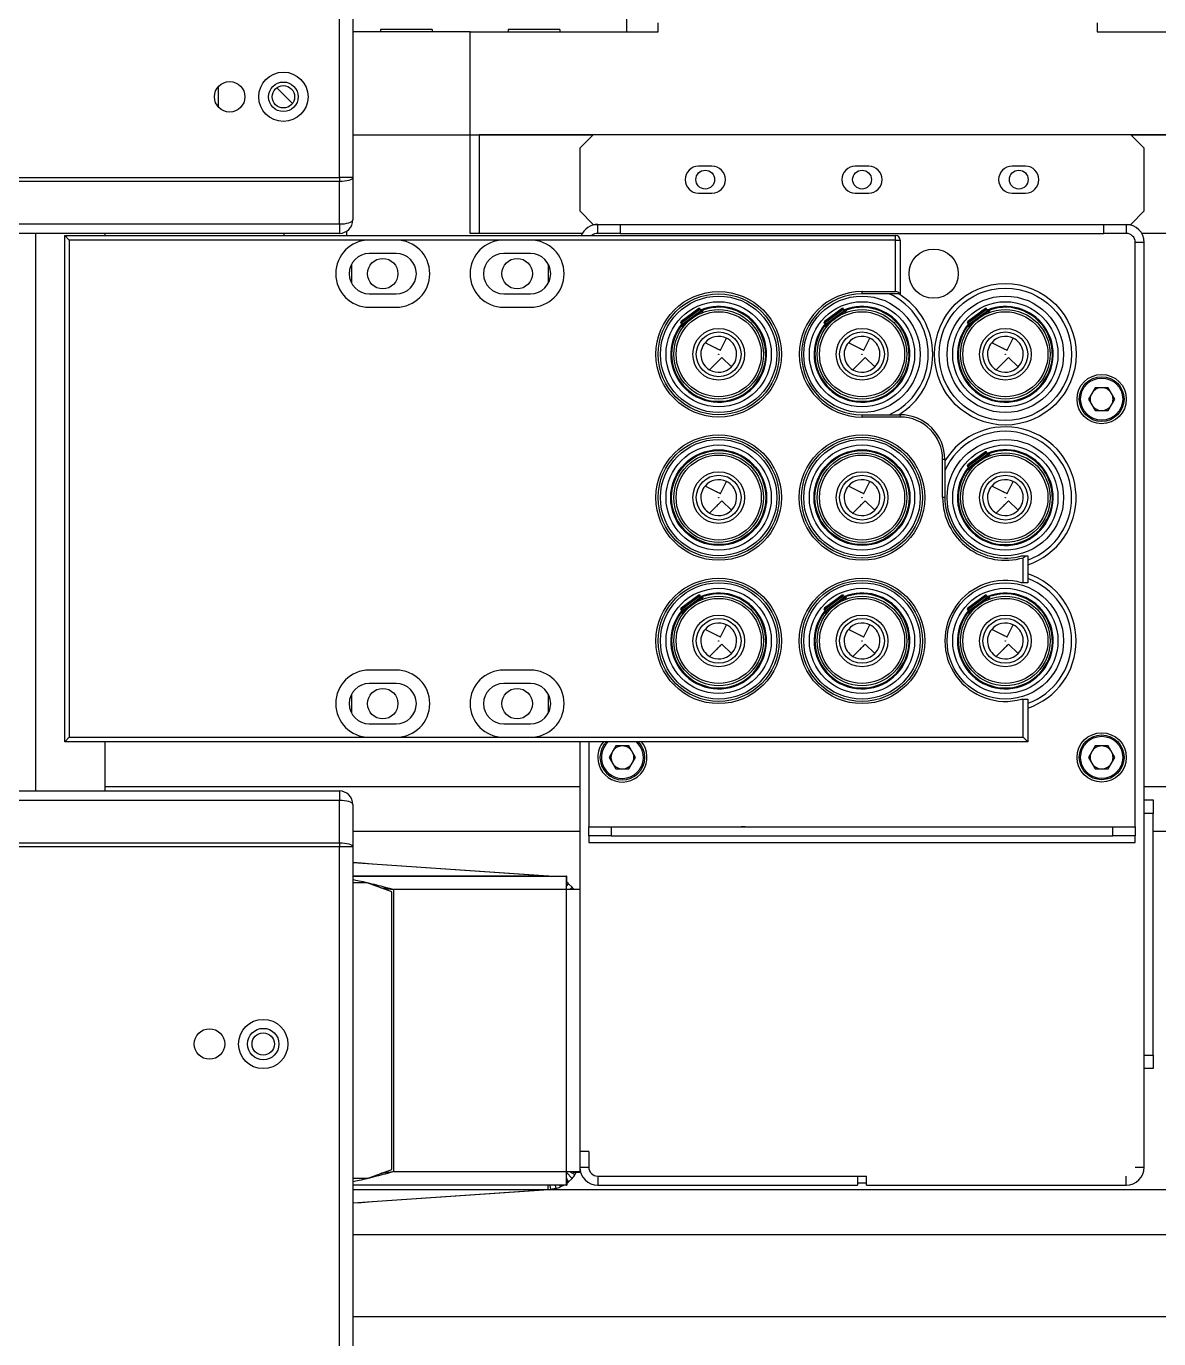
# Model space of a CAD drawing. Header units: millimetres. Extents: x 17243 to 30056, y 9468 to 18529.
# Drawn here: x 25011.4 to 25264.2, y 13842.3 to 14135.4 of the extents above; entities that cross this region are included whole.
import ezdxf

# ---------------------------------------------------------------- set-up
doc = ezdxf.new("R2010")
doc.units = ezdxf.units.MM
doc.layers.get('0').update_dxf_attribs({"lineweight": 18})

msp = doc.modelspace()

# ---------------------------------------------------------------- linework, layer by layer
at = {"color": 7, "linetype": 'Continuous', "lineweight": 25}
for p, q in [((25084.288, 14232.605), (25084.288, 14101.566)), ((25081.288, 14101.566), (25081.288, 14229.605)), ((25145.469, 14134.105), (25145.469, 14141.46)), ((25101.969, 14134.605), (25090.469, 14134.605)), ((25090.469, 14134.605), (25090.469, 14134.105)), ((25101.969, 14134.605), (25101.969, 14134.105)), ((25130.469, 14134.605), (25118.969, 14134.605)), ((25118.969, 14134.605), (25118.969, 14134.105)), ((25130.469, 14134.605), (25130.469, 14134.105)), ((25152.469, 14134.105), (25152.469, 14136.105)), ((25250.469, 14136.105), (25250.469, 14134.105)), ((25110.469, 14134.105), (25084.288, 14134.105)), ((25110.469, 14134.105), (25152.469, 14134.105)), ((25110.469, 14111.105), (25110.469, 14134.105)), ((25250.469, 14134.105), (25285.469, 14134.105)), ((25054.288, 14117.3), (25054.288, 14121.909)), ((25070.788, 14118.105), (25067.288, 14121.605)), ((25084.288, 14111.105), (25110.469, 14111.105)), ((25110.469, 14089.105), (25110.469, 14111.105)), ((25110.469, 14111.105), (25137.969, 14111.105)), ((25112.469, 14111.105), (25112.469, 14089.105)), ((25137.969, 14111.105), (25112.469, 14111.105)), ((25137.969, 14111.105), (25134.969, 14108.105)), ((25257.969, 14111.105), (25137.969, 14111.105)), ((25260.969, 14108.105), (25257.969, 14111.105)), ((25283.469, 14111.105), (25257.969, 14111.105)), ((25257.969, 14111.105), (25285.469, 14111.105)), ((25134.969, 14108.105), (25134.969, 14094.105)), ((25260.969, 14094.105), (25260.969, 14108.105)), ((25164.469, 14104.105), (25161.469, 14104.105)), ((25199.469, 14104.105), (25196.469, 14104.105)), ((25234.469, 14104.105), (25231.469, 14104.105)), ((25081.288, 14101.566), (25081.288, 14100.664)), ((25084.288, 14101.566), (25081.288, 14101.566)), ((25081.288, 14091.202), (25081.288, 14100.664)), ((25084.288, 14101.566), (25084.288, 14092.105)), ((25161.469, 14098.105), (25164.469, 14098.105)), ((25196.469, 14098.105), (25199.469, 14098.105)), ((25231.469, 14098.105), (25234.469, 14098.105)), ((25134.969, 14094.105), (25137.969, 14091.105)), ((25257.969, 14091.105), (25260.969, 14094.105)), ((25081.288, 14091.202), (25081.288, 14089.105)), ((25137.969, 14091.105), (25138.969, 14091.105)), ((25138.969, 14089.105), (25138.969, 14091.105)), ((25138.969, 14091.105), (25143.969, 14091.105)), ((25143.969, 14091.105), (25143.969, 14089.105)), ((25143.969, 14091.105), (25251.969, 14091.105)), ((25251.969, 14089.105), (25251.969, 14091.105)), ((25251.969, 14091.105), (25256.969, 14091.105)), ((25256.969, 14091.105), (25257.969, 14091.105)), ((25256.969, 14091.105), (25256.969, 14089.105)), ((25081.288, 14089.105), (24664.382, 14089.105)), ((25019.969, 13975.605), (25019.969, 14088.605)), ((25019.969, 14088.605), (25020.969, 14087.605)), ((25019.969, 14088.605), (25205.469, 14088.605)), ((25020.969, 14087.605), (25020.969, 13976.605)), ((25087.969, 14087.605), (25020.969, 14087.605)), ((25028.969, 14088.605), (25028.969, 14089.105)), ((25068.969, 14088.605), (25068.969, 14089.105)), ((25082.969, 14088.605), (25082.969, 14089.619)), ((25093.969, 14087.605), (25087.969, 14087.605)), ((25117.969, 14087.605), (25093.969, 14087.605)), ((25112.469, 14089.105), (25110.469, 14089.105)), ((25135.505, 14089.105), (25112.469, 14089.105)), ((25123.969, 14087.605), (25117.969, 14087.605)), ((25205.469, 14087.605), (25123.969, 14087.605)), ((25143.969, 14089.105), (25138.969, 14089.105)), ((25143.969, 14089.105), (25251.969, 14089.105)), ((25205.469, 14087.605), (25205.469, 14088.605)), ((25205.469, 14076.105), (25205.469, 14087.605)), ((25205.469, 14087.605), (25206.469, 14087.605)), ((25206.469, 14087.605), (25206.469, 14075.605)), ((25256.969, 14089.105), (25251.969, 14089.105)), ((25283.469, 14089.105), (25260.433, 14089.105)), ((25093.969, 14084.605), (25087.969, 14084.605)), ((25123.969, 14084.605), (25117.969, 14084.605)), ((25258.969, 13956.605), (25258.969, 14087.105)), ((25260.969, 14087.105), (25258.969, 14087.105)), ((25260.969, 13880.605), (25260.969, 14087.105)), ((25083.969, 14082.166), (25083.969, 14078.043)), ((25127.969, 14078.043), (25127.969, 14082.166)), ((25197.969, 14076.105), (25205.469, 14076.105)), ((25197.969, 14075.605), (25197.969, 14076.105)), ((25087.969, 14075.605), (25093.969, 14075.605)), ((25117.969, 14075.605), (25123.969, 14075.605)), ((25206.335, 14075.605), (25197.969, 14075.605)), ((25206.469, 14075.605), (25206.335, 14075.605)), ((25087.969, 14072.605), (25093.969, 14072.605)), ((25117.969, 14072.605), (25123.969, 14072.605)), ((25161.8, 14072.341), (25157.453, 14069.15)), ((25161.512, 14072.309), (25157.569, 14069.415)), ((25159.816, 14069.987), (25157.636, 14068.388)), ((25162.379, 14072.066), (25157.737, 14068.66)), ((25160.508, 14071.175), (25157.759, 14069.157)), ((25162.473, 14071.938), (25160.293, 14070.338)), ((25161.702, 14072.051), (25160.508, 14071.175)), ((25161.8, 14072.341), (25161.512, 14072.309)), ((25161.702, 14072.051), (25161.8, 14072.341)), ((25162.379, 14072.066), (25161.702, 14072.051)), ((25162.292, 14071.404), (25162.473, 14071.938)), ((25162.473, 14071.938), (25162.379, 14072.066)), ((25193.8, 14072.341), (25189.453, 14069.15)), ((25193.512, 14072.309), (25189.569, 14069.415)), ((25191.816, 14069.987), (25189.636, 14068.388)), ((25194.379, 14072.066), (25189.737, 14068.66)), ((25192.508, 14071.175), (25189.759, 14069.157)), ((25194.473, 14071.938), (25192.293, 14070.338)), ((25193.702, 14072.051), (25192.508, 14071.175)), ((25193.8, 14072.341), (25193.512, 14072.309)), ((25193.702, 14072.051), (25193.8, 14072.341)), ((25194.379, 14072.066), (25193.702, 14072.051)), ((25194.292, 14071.404), (25194.473, 14071.938)), ((25194.473, 14071.938), (25194.379, 14072.066)), ((25225.8, 14072.341), (25221.453, 14069.15)), ((25225.512, 14072.309), (25221.569, 14069.415)), ((25223.816, 14069.987), (25221.636, 14068.388)), ((25226.379, 14072.066), (25221.737, 14068.66)), ((25224.508, 14071.175), (25221.759, 14069.157)), ((25226.473, 14071.938), (25224.293, 14070.338)), ((25225.702, 14072.051), (25224.508, 14071.175)), ((25225.8, 14072.341), (25225.512, 14072.309)), ((25225.702, 14072.051), (25225.8, 14072.341)), ((25226.379, 14072.066), (25225.702, 14072.051)), ((25226.292, 14071.404), (25226.473, 14071.938)), ((25226.473, 14071.938), (25226.379, 14072.066)), ((25157.569, 14069.415), (25157.453, 14069.15)), ((25157.453, 14069.15), (25157.759, 14069.157)), ((25157.759, 14069.157), (25157.542, 14068.516)), ((25157.737, 14068.66), (25157.542, 14068.516)), ((25157.542, 14068.516), (25157.636, 14068.388)), ((25157.636, 14068.388), (25158.199, 14068.4)), ((25189.569, 14069.415), (25189.453, 14069.15)), ((25189.453, 14069.15), (25189.759, 14069.157)), ((25189.759, 14069.157), (25189.542, 14068.516)), ((25189.737, 14068.66), (25189.542, 14068.516)), ((25189.542, 14068.516), (25189.636, 14068.388)), ((25189.636, 14068.388), (25190.199, 14068.4)), ((25221.569, 14069.415), (25221.453, 14069.15)), ((25221.453, 14069.15), (25221.759, 14069.157)), ((25221.759, 14069.157), (25221.542, 14068.516)), ((25221.737, 14068.66), (25221.542, 14068.516)), ((25221.542, 14068.516), (25221.636, 14068.388)), ((25221.636, 14068.388), (25222.199, 14068.4)), ((25166.405, 14063.004), (25167.715, 14065.703)), ((25198.405, 14063.004), (25199.715, 14065.703)), ((25230.405, 14063.004), (25231.715, 14065.703)), ((25168.807, 14059.286), (25166.678, 14061.4)), ((25200.807, 14059.286), (25198.678, 14061.4)), ((25232.807, 14059.286), (25230.678, 14061.4)), ((25249.996, 14054.655), (25248.524, 14052.105)), ((25252.941, 14054.655), (25249.996, 14054.655)), ((25254.413, 14052.105), (25252.941, 14054.655)), ((25248.524, 14052.105), (25249.996, 14049.555)), ((25249.996, 14049.555), (25252.941, 14049.555)), ((25252.941, 14049.555), (25254.413, 14052.105)), ((25197.969, 14048.605), (25206.469, 14048.605)), ((25197.969, 14048.105), (25197.969, 14048.605)), ((25206.469, 14048.105), (25197.969, 14048.105)), ((25206.469, 14048.605), (25206.469, 14048.105)), ((25215.969, 14030.105), (25215.969, 14038.605)), ((25216.469, 14038.605), (25215.969, 14038.605)), ((25216.469, 14038.605), (25216.469, 14030.105)), ((25225.8, 14040.341), (25221.453, 14037.15)), ((25225.512, 14040.309), (25221.569, 14037.415)), ((25223.816, 14037.987), (25221.636, 14036.388)), ((25226.379, 14040.066), (25221.737, 14036.66)), ((25224.508, 14039.175), (25221.759, 14037.157)), ((25226.473, 14039.938), (25224.293, 14038.338)), ((25225.702, 14040.051), (25224.508, 14039.175)), ((25225.8, 14040.341), (25225.512, 14040.309)), ((25225.702, 14040.051), (25225.8, 14040.341)), ((25226.379, 14040.066), (25225.702, 14040.051)), ((25226.292, 14039.404), (25226.473, 14039.938)), ((25226.473, 14039.938), (25226.379, 14040.066)), ((25221.569, 14037.415), (25221.453, 14037.15)), ((25221.453, 14037.15), (25221.759, 14037.157)), ((25221.759, 14037.157), (25221.542, 14036.516)), ((25221.737, 14036.66), (25221.542, 14036.516)), ((25221.542, 14036.516), (25221.636, 14036.388)), ((25221.636, 14036.388), (25222.199, 14036.4)), ((25166.405, 14031.004), (25167.715, 14033.703)), ((25198.405, 14031.004), (25199.715, 14033.703)), ((25230.405, 14031.004), (25231.715, 14033.703)), ((25168.807, 14027.286), (25166.678, 14029.4)), ((25200.807, 14027.286), (25198.678, 14029.4)), ((25216.469, 14030.105), (25215.969, 14030.105)), ((25232.807, 14027.286), (25230.678, 14029.4)), ((25233.609, 14017.105), (25234.578, 14017.105)), ((25234.578, 14017.105), (25234.969, 14017.105)), ((25234.969, 14017.105), (25234.969, 14011.105)), ((25233.969, 14011.105), (25233.969, 14016.688)), ((25161.8, 14008.341), (25157.453, 14005.15)), ((25161.512, 14008.309), (25157.569, 14005.415)), ((25161.8, 14008.341), (25161.512, 14008.309)), ((25161.702, 14008.051), (25161.8, 14008.341)), ((25193.8, 14008.341), (25189.453, 14005.15)), ((25193.512, 14008.309), (25189.569, 14005.415)), ((25193.8, 14008.341), (25193.512, 14008.309)), ((25193.702, 14008.051), (25193.8, 14008.341)), ((25225.8, 14008.341), (25221.453, 14005.15)), ((25225.512, 14008.309), (25221.569, 14005.415)), ((25225.8, 14008.341), (25225.512, 14008.309)), ((25225.702, 14008.051), (25225.8, 14008.341)), ((25233.969, 14011.105), (25233.609, 14011.105)), ((25234.969, 14011.105), (25233.969, 14011.105)), ((25157.569, 14005.415), (25157.453, 14005.15)), ((25159.816, 14005.987), (25157.636, 14004.388)), ((25162.379, 14008.066), (25157.737, 14004.66)), ((25160.508, 14007.175), (25157.759, 14005.157)), ((25162.473, 14007.938), (25160.293, 14006.338)), ((25161.702, 14008.051), (25160.508, 14007.175)), ((25162.379, 14008.066), (25161.702, 14008.051)), ((25162.292, 14007.404), (25162.473, 14007.938)), ((25162.473, 14007.938), (25162.379, 14008.066)), ((25189.569, 14005.415), (25189.453, 14005.15)), ((25191.816, 14005.987), (25189.636, 14004.388)), ((25194.379, 14008.066), (25189.737, 14004.66)), ((25192.508, 14007.175), (25189.759, 14005.157)), ((25194.473, 14007.938), (25192.293, 14006.338)), ((25193.702, 14008.051), (25192.508, 14007.175)), ((25194.379, 14008.066), (25193.702, 14008.051)), ((25194.292, 14007.404), (25194.473, 14007.938)), ((25194.473, 14007.938), (25194.379, 14008.066)), ((25221.569, 14005.415), (25221.453, 14005.15)), ((25223.816, 14005.987), (25221.636, 14004.388)), ((25226.379, 14008.066), (25221.737, 14004.66)), ((25224.508, 14007.175), (25221.759, 14005.157)), ((25226.473, 14007.938), (25224.293, 14006.338)), ((25225.702, 14008.051), (25224.508, 14007.175)), ((25226.379, 14008.066), (25225.702, 14008.051)), ((25226.292, 14007.404), (25226.473, 14007.938)), ((25226.473, 14007.938), (25226.379, 14008.066)), ((25157.453, 14005.15), (25157.759, 14005.157)), ((25157.759, 14005.157), (25157.542, 14004.516)), ((25157.737, 14004.66), (25157.542, 14004.516)), ((25157.542, 14004.516), (25157.636, 14004.388)), ((25157.636, 14004.388), (25158.199, 14004.4)), ((25189.453, 14005.15), (25189.759, 14005.157)), ((25189.759, 14005.157), (25189.542, 14004.516)), ((25189.737, 14004.66), (25189.542, 14004.516)), ((25189.542, 14004.516), (25189.636, 14004.388)), ((25189.636, 14004.388), (25190.199, 14004.4)), ((25221.453, 14005.15), (25221.759, 14005.157)), ((25221.759, 14005.157), (25221.542, 14004.516)), ((25221.737, 14004.66), (25221.542, 14004.516)), ((25221.542, 14004.516), (25221.636, 14004.388)), ((25221.636, 14004.388), (25222.199, 14004.4)), ((25166.405, 13999.004), (25167.715, 14001.703)), ((25198.405, 13999.004), (25199.715, 14001.703)), ((25230.405, 13999.004), (25231.715, 14001.703)), ((25168.807, 13995.286), (25166.678, 13997.4)), ((25200.807, 13995.286), (25198.678, 13997.4)), ((25232.807, 13995.286), (25230.678, 13997.4)), ((25093.969, 13991.605), (25087.969, 13991.605)), ((25123.969, 13991.605), (25117.969, 13991.605)), ((25093.969, 13988.605), (25087.969, 13988.605)), ((25123.969, 13988.605), (25117.969, 13988.605)), ((25083.969, 13986.166), (25083.969, 13982.043)), ((25127.969, 13982.043), (25127.969, 13986.166)), ((25233.609, 13985.105), (25233.969, 13985.105)), ((25233.969, 13976.605), (25233.969, 13985.105)), ((25233.969, 13985.105), (25234.969, 13985.105)), ((25234.969, 13985.105), (25234.969, 13975.605)), ((25087.969, 13979.605), (25093.969, 13979.605)), ((25117.969, 13979.605), (25123.969, 13979.605)), ((25019.969, 13975.605), (25020.969, 13976.605)), ((25020.969, 13976.605), (25087.969, 13976.605)), ((25087.969, 13976.605), (25093.969, 13976.605)), ((25093.969, 13976.605), (25117.969, 13976.605)), ((25117.969, 13976.605), (25123.969, 13976.605)), ((25123.969, 13976.605), (25233.969, 13976.605)), ((25234.969, 13975.605), (25233.969, 13976.605)), ((25234.969, 13975.605), (25019.969, 13975.605)), ((25028.969, 13964.605), (25028.969, 13975.605)), ((25134.969, 13975.605), (25134.969, 13884.105)), ((25136.969, 13975.605), (25136.969, 13956.605)), ((25142.996, 13974.655), (25141.524, 13972.105)), ((25145.941, 13974.655), (25142.996, 13974.655)), ((25147.413, 13972.105), (25145.941, 13974.655)), ((25249.996, 13974.655), (25248.524, 13972.105)), ((25252.941, 13974.655), (25249.996, 13974.655)), ((25254.413, 13972.105), (25252.941, 13974.655)), ((25141.524, 13972.105), (25142.996, 13969.555)), ((25145.941, 13969.555), (25147.413, 13972.105)), ((25248.524, 13972.105), (25249.996, 13969.555)), ((25252.941, 13969.555), (25254.413, 13972.105)), ((25142.996, 13969.555), (25145.941, 13969.555)), ((25249.996, 13969.555), (25252.941, 13969.555)), ((24696.725, 13964.605), (25081.288, 13964.605)), ((25028.969, 13965.605), (25134.969, 13965.605)), ((25081.288, 13964.605), (25081.288, 13962.507)), ((25260.969, 13965.605), (25283.859, 13965.605)), ((25081.288, 13953.045), (25081.288, 13962.507)), ((25084.288, 13961.605), (25084.288, 13952.143)), ((25260.969, 13962.605), (25262.969, 13962.605)), ((25262.969, 13962.605), (25262.969, 13959.605)), ((25262.969, 13959.605), (25260.969, 13959.605)), ((25262.969, 13905.605), (25262.969, 13959.605)), ((25136.969, 13954.605), (25136.969, 13956.605)), ((25136.969, 13956.605), (25141.969, 13956.605)), ((25141.969, 13956.605), (25141.969, 13954.605)), ((25141.969, 13956.605), (25253.969, 13956.605)), ((25253.969, 13954.605), (25253.969, 13956.605)), ((25253.969, 13956.605), (25258.969, 13956.605)), ((25258.969, 13956.605), (25258.969, 13954.605)), ((25081.288, 13953.045), (25081.288, 13952.143)), ((25141.969, 13954.605), (25136.969, 13954.605)), ((25136.969, 13954.605), (25136.969, 13953.105)), ((25136.969, 13953.105), (25258.969, 13953.105)), ((25141.969, 13954.605), (25253.969, 13954.605)), ((25258.969, 13954.605), (25253.969, 13954.605)), ((25258.969, 13953.105), (25258.969, 13954.605)), ((25084.288, 13952.143), (25081.288, 13952.143)), ((25081.288, 13742.105), (25081.288, 13952.143)), ((25084.288, 13952.143), (25084.288, 13742.105)), ((25128.003, 13945.605), (25084.288, 13948.552)), ((25127.838, 13945.607), (25084.288, 13945.607)), ((25084.288, 13945.605), (25131.969, 13945.605)), ((25087.469, 13944.105), (25084.288, 13944.105)), ((25092.969, 13942.103), (25087.469, 13944.105)), ((25127.838, 13945.605), (25127.838, 13945.607)), ((25131.969, 13942.605), (25131.969, 13945.605)), ((25132.054, 13945.605), (25131.969, 13945.605)), ((25132.054, 13944.105), (25131.969, 13944.105)), ((25131.969, 13943.377), (25132.476, 13943.884)), ((25132.054, 13944.105), (25132.054, 13945.605)), ((25132.476, 13943.884), (25133.246, 13943.114)), ((25092.969, 13880.106), (25092.969, 13942.103)), ((25093.469, 13879.605), (25093.469, 13942.605)), ((25131.969, 13942.605), (25093.469, 13942.605)), ((25131.969, 13879.605), (25131.969, 13942.605)), ((25134.969, 13942.605), (25131.969, 13942.605)), ((25132.737, 13942.605), (25133.246, 13943.114)), ((25133.469, 13942.69), (25134.969, 13942.69)), ((25133.469, 13942.605), (25133.469, 13942.69)), ((25260.969, 13905.605), (25262.969, 13905.605)), ((25262.969, 13905.605), (25262.969, 13902.605)), ((25262.969, 13902.605), (25260.969, 13902.605)), ((25134.969, 13884.105), (25134.969, 13880.605)), ((25136.969, 13884.105), (25134.969, 13884.105)), ((25136.969, 13884.105), (25136.969, 13880.605)), ((25087.469, 13878.105), (25092.969, 13880.106)), ((25093.469, 13879.605), (25131.969, 13879.605)), ((25131.969, 13876.605), (25131.969, 13879.605)), ((25131.969, 13879.605), (25134.969, 13879.605)), ((25131.969, 13879.379), (25133.246, 13878.101)), ((25133.469, 13879.605), (25133.469, 13879.519)), ((25133.469, 13879.519), (25134.969, 13879.519)), ((25134.157, 13879.519), (25133.882, 13878.979)), ((25134.969, 13880.605), (25134.969, 13879.605)), ((25134.969, 13880.605), (25136.969, 13880.605)), ((25134.969, 13879.605), (25134.969, 13879.519)), ((25258.969, 13880.605), (25260.969, 13880.605)), ((25087.469, 13878.105), (25084.288, 13878.105)), ((25131.969, 13876.605), (25084.288, 13876.605)), ((25127.838, 13876.605), (25127.838, 13875.608)), ((25128.256, 13876.605), (25128.406, 13875.653)), ((25129.457, 13876.605), (25129.578, 13875.838)), ((25130.426, 13876.605), (25130.637, 13876.191)), ((25131.448, 13876.605), (25130.637, 13876.191)), ((25131.969, 13878.105), (25132.054, 13878.105)), ((25131.969, 13876.605), (25132.054, 13876.605)), ((25132.054, 13878.105), (25132.054, 13876.605)), ((25132.054, 13877.752), (25132.476, 13877.33)), ((25133.246, 13878.101), (25132.476, 13877.33)), ((25138.969, 13878.605), (25138.969, 13876.605)), ((25138.969, 13878.605), (25196.969, 13878.605)), ((25138.969, 13878.605), (25198.969, 13878.605)), ((25138.969, 13876.605), (25196.969, 13876.605)), ((25196.969, 13878.605), (25196.969, 13876.605)), ((25196.969, 13877.105), (25198.969, 13877.105)), ((25198.969, 13876.605), (25198.969, 13878.605)), ((25198.969, 13876.605), (25256.969, 13876.605)), ((25256.969, 13876.605), (25256.969, 13878.605)), ((25084.288, 13872.663), (25128.083, 13875.616)), ((25084.288, 13875.608), (25127.838, 13875.608)), ((25129.578, 13875.838), (25128.406, 13875.653)), ((25084.288, 13865.605), (25307.477, 13865.605)), ((25084.288, 13847.232), (25439.288, 13847.232))]:
    msp.add_line(p, q, dxfattribs=at)
at = {"color": 8, "linetype": 'Continuous', "lineweight": 25}
for p, q in [((25081.288, 14100.664), (24675.769, 14100.664)), ((24676.431, 14101.566), (25081.288, 14101.566)), ((24666.95, 14091.202), (25081.288, 14091.202)), ((25013.469, 14089.105), (25013.469, 13964.605)), ((25081.288, 13962.507), (24696.725, 13962.507)), ((25084.288, 13955.605), (25134.969, 13955.605)), ((25262.969, 13955.605), (25283.969, 13955.605)), ((24693.725, 13953.045), (25081.288, 13953.045)), ((25081.288, 13952.143), (24693.725, 13952.143)), ((25127.838, 13945.607), (25084.288, 13948.543)), ((25132.656, 13879.605), (25133.882, 13878.979)), ((25084.288, 13872.672), (25127.838, 13875.608)), ((25127.919, 13875.605), (25300.864, 13875.605))]:
    msp.add_line(p, q, dxfattribs=at)
at = {"color": 7, "linetype": 'Continuous', "lineweight": 25}
for points in [[(25084.288, 14101.566), (25084.23, 14101.39), (25084.06, 14101.221), (25083.783, 14101.065), (25083.409, 14100.928), (25082.955, 14100.816), (25082.436, 14100.733), (25081.873, 14100.681), (25081.288, 14100.664)], [(25081.288, 14091.202), (25081.873, 14091.22), (25082.436, 14091.271), (25082.955, 14091.354), (25083.409, 14091.467), (25083.783, 14091.603), (25084.06, 14091.759), (25084.23, 14091.929), (25084.288, 14092.105)], [(25084.288, 13961.605), (25084.23, 13961.781), (25084.06, 13961.95), (25083.783, 13962.106), (25083.409, 13962.242), (25082.955, 13962.355), (25082.436, 13962.438), (25081.873, 13962.489), (25081.288, 13962.507)], [(25171.878, 13956.605), (25171.452, 13956.621), (25171.026, 13956.605)], [(25081.288, 13953.045), (25081.873, 13953.028), (25082.436, 13952.976), (25082.955, 13952.893), (25083.409, 13952.781), (25083.783, 13952.644), (25084.06, 13952.488), (25084.23, 13952.319), (25084.288, 13952.143)], [(25088.573, 13948.263), (25086.219, 13948.508), (25084.288, 13948.598)], [(25084.288, 13872.616), (25086.219, 13872.707), (25088.573, 13872.952)]]:
    msp.add_lwpolyline(points, dxfattribs=at)
at = {"color": 8, "linetype": 'Continuous', "lineweight": 25}
msp.add_lwpolyline([(25148.539, 13974.455), (25147.712, 13975.506), (25147.606, 13975.605)], dxfattribs=at)
at = {"color": 7, "linetype": 'Continuous', "lineweight": 25}
for centre, radius in [((25056.788, 14119.605), 3.4), ((25068.788, 14119.605), 5.5), ((25068.788, 14119.605), 3.3), ((25068.788, 14119.605), 2.5), ((25162.969, 14101.105), 2.1), ((25197.969, 14101.105), 2.1), ((25232.969, 14101.105), 2.1), ((25213.969, 14080.105), 5.5), ((25090.969, 14080.105), 3.4), ((25120.969, 14080.105), 3.4), ((25165.969, 14062.105), 14), ((25229.969, 14062.105), 15.8), ((25229.969, 14062.105), 14.8), ((25165.969, 14062.105), 13.5), ((25165.969, 14062.105), 13), ((25165.969, 14062.105), 11.75), ((25197.969, 14062.105), 13), ((25197.969, 14062.105), 11.75), ((25229.969, 14062.105), 13), ((25229.969, 14062.105), 11.75), ((25165.969, 14062.105), 10), ((25165.969, 14062.105), 9.5), ((25197.969, 14062.105), 10), ((25197.969, 14062.105), 9.5), ((25229.969, 14062.105), 10), ((25229.969, 14062.105), 9.5), ((25165.969, 14062.105), 5.774), ((25165.969, 14062.105), 5), ((25197.969, 14062.105), 5.774), ((25197.969, 14062.105), 5), ((25229.969, 14062.105), 5.774), ((25229.969, 14062.105), 5), ((25165.969, 14062.105), 0.05), ((25197.969, 14062.105), 0.05), ((25229.969, 14062.105), 0.05), ((25251.469, 14052.105), 5.5), ((25251.469, 14052.105), 5), ((25251.469, 14052.105), 4.7), ((25165.969, 14030.105), 14), ((25165.969, 14030.105), 13.5), ((25197.969, 14030.105), 14), ((25197.969, 14030.105), 13.5), ((25165.969, 14030.105), 13), ((25165.969, 14030.105), 11.75), ((25165.969, 14030.105), 10.7), ((25165.969, 14030.105), 10.5), ((25197.969, 14030.105), 13), ((25197.969, 14030.105), 11.75), ((25197.969, 14030.105), 10.7), ((25197.969, 14030.105), 10.5), ((25229.969, 14030.105), 13), ((25229.969, 14030.105), 11.75), ((25165.969, 14030.105), 10), ((25165.969, 14030.105), 9.5), ((25197.969, 14030.105), 10), ((25197.969, 14030.105), 9.5), ((25229.969, 14030.105), 10), ((25229.969, 14030.105), 9.5), ((25165.969, 14030.105), 5.774), ((25165.969, 14030.105), 5), ((25197.969, 14030.105), 5.774), ((25197.969, 14030.105), 5), ((25229.969, 14030.105), 5.774), ((25229.969, 14030.105), 5), ((25165.969, 14030.105), 0.05), ((25197.969, 14030.105), 0.05), ((25229.969, 14030.105), 0.05), ((25165.969, 13998.105), 14), ((25165.969, 13998.105), 13.5), ((25197.969, 13998.105), 14), ((25197.969, 13998.105), 13.5), ((25165.969, 13998.105), 13), ((25165.969, 13998.105), 11.75), ((25197.969, 13998.105), 13), ((25197.969, 13998.105), 11.75), ((25229.969, 13998.105), 13), ((25229.969, 13998.105), 11.75), ((25165.969, 13998.105), 10), ((25165.969, 13998.105), 9.5), ((25197.969, 13998.105), 10), ((25197.969, 13998.105), 9.5), ((25229.969, 13998.105), 10), ((25229.969, 13998.105), 9.5), ((25165.969, 13998.105), 5.774), ((25165.969, 13998.105), 5), ((25197.969, 13998.105), 5.774), ((25197.969, 13998.105), 5), ((25229.969, 13998.105), 5.774), ((25229.969, 13998.105), 5), ((25165.969, 13998.105), 0.05), ((25197.969, 13998.105), 0.05), ((25229.969, 13998.105), 0.05), ((25090.969, 13984.105), 3.4), ((25120.969, 13984.105), 3.4), ((25251.469, 13972.105), 5.5), ((25251.469, 13972.105), 5), ((25251.469, 13972.105), 4.7), ((25064.288, 13908.105), 5.5), ((25064.288, 13908.105), 3.5), ((25052.288, 13908.105), 3.4), ((25064.288, 13908.105), 2.5)]:
    msp.add_circle(centre, radius, dxfattribs=at)
for centre, radius, start, end in [((25161.469, 14101.105), 3, 90, 270), ((25164.469, 14101.105), 3, 270, 90), ((25196.469, 14101.105), 3, 90, 270), ((25199.469, 14101.105), 3, 270, 90), ((25231.469, 14101.105), 3, 90, 270), ((25234.469, 14101.105), 3, 270, 90), ((25081.288, 14092.105), 3, 270, 0), ((25138.969, 14087.105), 4, 90, 157.97569), ((25256.969, 14087.105), 4, 360, 90), ((25087.969, 14080.105), 7.5, 90, 270), ((25093.969, 14080.105), 7.5, 270, 90), ((25117.969, 14080.105), 7.5, 90, 270), ((25123.969, 14080.105), 7.5, 270, 90), ((25138.969, 14087.105), 2, 90, 131.40962), ((25205.469, 14087.605), 1, 360, 90), ((25256.969, 14087.105), 2, 360, 90), ((25087.969, 14080.105), 4.5, 90, 270), ((25093.969, 14080.105), 4.5, 270, 90), ((25117.969, 14080.105), 4.5, 90, 270), ((25123.969, 14080.105), 4.5, 270, 90), ((25197.969, 14062.105), 14, 90, 270), ((25205.469, 14075.105), 1, 30, 90), ((25165.969, 14062.105), 10.7, 36.27656, 111.51707), ((25197.969, 14062.105), 13.5, 90, 270), ((25197.969, 14062.105), 10.7, 36.27656, 111.51707), ((25197.969, 14062.105), 14.8, 294.19412, 65.80588), ((25197.969, 14062.105), 15.8, 301.30314, 58.69686), ((25229.969, 14062.105), 10.7, 36.27656, 111.51707), ((25165.969, 14062.105), 10.5, 216.27656, 109.67501), ((25197.969, 14062.105), 10.5, 216.27656, 109.67501), ((25229.969, 14062.105), 10.5, 216.27656, 109.67501), ((25165.969, 14062.105), 10.7, 141.03605, 36.27656), ((25165.969, 14062.105), 10.5, 142.87811, 216.27656), ((25197.969, 14062.105), 10.7, 141.03605, 36.27656), ((25197.969, 14062.105), 10.5, 142.87811, 216.27656), ((25229.969, 14062.105), 10.7, 141.03605, 36.27656), ((25229.969, 14062.105), 10.5, 142.87811, 216.27656), ((25165.969, 14062.105), 4, 139.6366, 239.61994), ((25165.969, 14062.105), 4, 64.11411, 139.6366), ((25165.969, 14062.105), 4, 315.20105, 64.11411), ((25197.969, 14062.105), 4, 139.6366, 239.61994), ((25197.969, 14062.105), 4, 64.11411, 139.6366), ((25197.969, 14062.105), 4, 315.20105, 64.11411), ((25229.969, 14062.105), 4, 139.6366, 239.61994), ((25229.969, 14062.105), 4, 64.11411, 139.6366), ((25229.969, 14062.105), 4, 315.20105, 64.11411), ((25165.969, 14062.105), 4, 239.61994, 315.20105), ((25197.969, 14062.105), 4, 239.61994, 315.20105), ((25229.969, 14062.105), 4, 239.61994, 315.20105), ((25251.469, 14052.105), 2.55, 150, 210), ((25251.469, 14052.105), 2.55, 90, 150), ((25251.469, 14052.105), 2.55, 30, 90), ((25251.469, 14052.105), 2.55, 330, 30), ((25251.469, 14052.105), 2.55, 210, 270), ((25251.469, 14052.105), 2.55, 270, 330), ((25206.469, 14038.605), 10, 0, 90), ((25206.469, 14038.605), 9.5, 0, 90), ((25229.969, 14030.105), 15.8, 288.44872, 148.69686), ((25229.969, 14030.105), 14.8, 289.7452, 155.80588), ((25229.969, 14030.105), 10.5, 216.27656, 109.67501), ((25229.969, 14030.105), 10.7, 36.27656, 111.51707), ((25229.969, 14030.105), 10.7, 141.03605, 36.27656), ((25229.969, 14030.105), 10.5, 142.87811, 216.27656), ((25165.969, 14030.105), 4, 139.6366, 239.61994), ((25165.969, 14030.105), 4, 64.11411, 139.6366), ((25165.969, 14030.105), 4, 315.20105, 64.11411), ((25197.969, 14030.105), 4, 139.6366, 239.61994), ((25197.969, 14030.105), 4, 64.11411, 139.6366), ((25197.969, 14030.105), 4, 315.20105, 64.11411), ((25229.969, 14030.105), 4, 139.6366, 239.61994), ((25229.969, 14030.105), 4, 64.11411, 139.6366), ((25229.969, 14030.105), 4, 315.20105, 64.11411), ((25229.969, 14030.105), 14, 180, 286.60155), ((25229.969, 14030.105), 13.5, 180, 285.64247), ((25165.969, 14030.105), 4, 239.61994, 315.20105), ((25197.969, 14030.105), 4, 239.61994, 315.20105), ((25229.969, 14030.105), 4, 239.61994, 315.20105), ((25229.969, 13998.105), 13.5, 74.35753, 285.64247), ((25229.969, 13998.105), 15.8, 288.44872, 71.55128), ((25229.969, 13998.105), 14.8, 289.7452, 70.2548), ((25165.969, 13998.105), 10.5, 216.27656, 109.67501), ((25165.969, 13998.105), 10.7, 36.27656, 111.51707), ((25197.969, 13998.105), 10.5, 216.27656, 109.67501), ((25197.969, 13998.105), 10.7, 36.27656, 111.51707), ((25229.969, 13998.105), 10.5, 216.27656, 109.67501), ((25229.969, 13998.105), 10.7, 36.27656, 111.51707), ((25165.969, 13998.105), 10.7, 141.03605, 36.27656), ((25165.969, 13998.105), 10.5, 142.87811, 216.27656), ((25197.969, 13998.105), 10.7, 141.03605, 36.27656), ((25197.969, 13998.105), 10.5, 142.87811, 216.27656), ((25229.969, 13998.105), 10.7, 141.03605, 36.27656), ((25229.969, 13998.105), 10.5, 142.87811, 216.27656), ((25165.969, 13998.105), 4, 139.6366, 239.61994), ((25165.969, 13998.105), 4, 64.11411, 139.6366), ((25165.969, 13998.105), 4, 315.20105, 64.11411), ((25197.969, 13998.105), 4, 139.6366, 239.61994), ((25197.969, 13998.105), 4, 64.11411, 139.6366), ((25197.969, 13998.105), 4, 315.20105, 64.11411), ((25229.969, 13998.105), 4, 139.6366, 239.61994), ((25229.969, 13998.105), 4, 64.11411, 139.6366), ((25229.969, 13998.105), 4, 315.20105, 64.11411), ((25165.969, 13998.105), 4, 239.61994, 315.20105), ((25197.969, 13998.105), 4, 239.61994, 315.20105), ((25229.969, 13998.105), 4, 239.61994, 315.20105), ((25087.969, 13984.105), 7.5, 90, 270), ((25093.969, 13984.105), 7.5, 270, 90), ((25117.969, 13984.105), 7.5, 90, 270), ((25123.969, 13984.105), 7.5, 270, 90), ((25087.969, 13984.105), 4.5, 90, 270), ((25093.969, 13984.105), 4.5, 270, 90), ((25117.969, 13984.105), 4.5, 90, 270), ((25123.969, 13984.105), 4.5, 270, 90), ((25144.469, 13972.105), 5.5, 180, 39.5212), ((25144.469, 13972.105), 5.5, 140.4788, 180), ((25144.469, 13972.105), 5, 135.573, 44.427), ((25144.469, 13972.105), 2.55, 150, 210), ((25144.469, 13972.105), 2.55, 90, 150), ((25144.469, 13972.105), 2.55, 30, 90), ((25144.469, 13972.105), 2.55, 330, 30), ((25251.469, 13972.105), 2.55, 150, 210), ((25251.469, 13972.105), 2.55, 90, 150), ((25251.469, 13972.105), 2.55, 30, 90), ((25251.469, 13972.105), 2.55, 330, 30), ((25144.469, 13972.105), 2.55, 210, 270), ((25144.469, 13972.105), 2.55, 270, 330), ((25251.469, 13972.105), 2.55, 210, 270), ((25251.469, 13972.105), 2.55, 270, 330), ((25081.288, 13961.605), 3, 0, 90), ((25138.969, 13880.605), 4, 180, 270), ((25138.969, 13880.605), 2, 180, 270), ((25256.969, 13880.605), 4, 270, 0)]:
    msp.add_arc(centre, radius, start, end, dxfattribs=at)
at = {"color": 8, "linetype": 'Continuous', "lineweight": 25}
msp.add_arc((25144.469, 13972.105), 4.7, 131.86831, 30, dxfattribs=at)
at = {"color": 7, "linetype": 'Continuous', "lineweight": 25}
for centre, major_axis, ratio, start_param, end_param in [((25127.847, 13942.107), (0.235, 3.492), 0.9948441, 0, 0.0702171), ((25129.988, 13941.428), (-0.387, 3.479), 0.9979314, 5.3796566, 5.5393272), ((25130.768, 13940.649), (-1.574, 3.126), 0.9985687, 4.8695119, 5.0282424), ((25129.988, 13879.786), (0.387, 3.479), 0.9979314, 3.8553179, 4.0451216), ((25130.768, 13880.566), (1.574, 3.126), 0.9985687, 4.3965359, 4.7076618), ((25127.847, 13879.108), (-0.235, 3.492), 0.9948441, 3.0713755, 3.2352204), ((25129.022, 13879.294), (-0.148, 3.497), 0.9965724, 3.2592802, 3.5804791)]:
    msp.add_ellipse(centre, major_axis=major_axis, ratio=ratio, start_param=start_param, end_param=end_param, dxfattribs=at)
for points, knots in [([(25162.921, 14064.695), (25163.661, 14064.336), (25164.502, 14063.928), (25165.644, 14063.374), (25165.963, 14063.219), (25166.225, 14063.092), (25166.35, 14063.031), (25166.405, 14063.004)], [0, 0, 0, 0, 2.9132964, 3.314719, 3.6378334, 3.7674148, 3.8729833, 3.8729833, 3.8729833, 3.8729833]), ([(25194.921, 14064.695), (25195.661, 14064.336), (25196.502, 14063.928), (25197.644, 14063.374), (25197.963, 14063.219), (25198.225, 14063.092), (25198.35, 14063.031), (25198.405, 14063.004)], [0, 0, 0, 0, 2.9132964, 3.314719, 3.6378334, 3.7674148, 3.8729833, 3.8729833, 3.8729833, 3.8729833]), ([(25226.921, 14064.695), (25227.661, 14064.336), (25228.502, 14063.928), (25229.644, 14063.374), (25229.963, 14063.219), (25230.225, 14063.092), (25230.35, 14063.031), (25230.405, 14063.004)], [0, 0, 0, 0, 2.9132964, 3.314719, 3.6378334, 3.7674148, 3.8729833, 3.8729833, 3.8729833, 3.8729833]), ([(25166.678, 14061.4), (25166.625, 14061.346), (25166.497, 14061.217), (25166.133, 14060.851), (25165.238, 14059.953), (25164.517, 14059.228), (25163.946, 14058.654)], [0, 0, 0, 0, 0.1287919, 0.3097848, 1.0502069, 3.8740065, 3.8740065, 3.8740065, 3.8740065]), ([(25198.678, 14061.4), (25198.625, 14061.346), (25198.497, 14061.217), (25198.133, 14060.851), (25197.238, 14059.953), (25196.517, 14059.228), (25195.946, 14058.654)], [0, 0, 0, 0, 0.1287919, 0.3097848, 1.0502069, 3.8740065, 3.8740065, 3.8740065, 3.8740065]), ([(25230.678, 14061.4), (25230.625, 14061.346), (25230.497, 14061.217), (25230.133, 14060.851), (25229.238, 14059.953), (25228.517, 14059.228), (25227.946, 14058.654)], [0, 0, 0, 0, 0.1287919, 0.3097848, 1.0502069, 3.8740065, 3.8740065, 3.8740065, 3.8740065]), ([(25162.921, 14032.695), (25163.661, 14032.336), (25164.502, 14031.928), (25165.644, 14031.374), (25165.963, 14031.219), (25166.225, 14031.092), (25166.35, 14031.031), (25166.405, 14031.004)], [0, 0, 0, 0, 2.9132964, 3.314719, 3.6378334, 3.7674148, 3.8729833, 3.8729833, 3.8729833, 3.8729833]), ([(25194.921, 14032.695), (25195.661, 14032.336), (25196.502, 14031.928), (25197.644, 14031.374), (25197.963, 14031.219), (25198.225, 14031.092), (25198.35, 14031.031), (25198.405, 14031.004)], [0, 0, 0, 0, 2.9132964, 3.314719, 3.6378334, 3.7674148, 3.8729833, 3.8729833, 3.8729833, 3.8729833]), ([(25226.921, 14032.695), (25227.661, 14032.336), (25228.502, 14031.928), (25229.644, 14031.374), (25229.963, 14031.219), (25230.225, 14031.092), (25230.35, 14031.031), (25230.405, 14031.004)], [0, 0, 0, 0, 2.9132964, 3.314719, 3.6378334, 3.7674148, 3.8729833, 3.8729833, 3.8729833, 3.8729833]), ([(25166.678, 14029.4), (25166.625, 14029.346), (25166.497, 14029.217), (25166.133, 14028.851), (25165.238, 14027.953), (25164.517, 14027.228), (25163.946, 14026.654)], [0, 0, 0, 0, 0.1287919, 0.3097848, 1.0502069, 3.8740065, 3.8740065, 3.8740065, 3.8740065]), ([(25198.678, 14029.4), (25198.625, 14029.346), (25198.497, 14029.217), (25198.133, 14028.851), (25197.238, 14027.953), (25196.517, 14027.228), (25195.946, 14026.654)], [0, 0, 0, 0, 0.1287919, 0.3097848, 1.0502069, 3.8740065, 3.8740065, 3.8740065, 3.8740065]), ([(25230.678, 14029.4), (25230.625, 14029.346), (25230.497, 14029.217), (25230.133, 14028.851), (25229.238, 14027.953), (25228.517, 14027.228), (25227.946, 14026.654)], [0, 0, 0, 0, 0.1287919, 0.3097848, 1.0502069, 3.8740065, 3.8740065, 3.8740065, 3.8740065]), ([(25234.578, 14017.105), (25234.468, 14016.99), (25234.298, 14016.815), (25234.054, 14016.721), (25233.969, 14016.688)], [0, 0, 0, 0, 0.48764234, 0.74666011, 0.74666011, 0.74666011, 0.74666011]), ([(25162.921, 14000.695), (25163.661, 14000.336), (25164.502, 13999.928), (25165.644, 13999.374), (25165.963, 13999.219), (25166.225, 13999.092), (25166.35, 13999.031), (25166.405, 13999.004)], [0, 0, 0, 0, 2.9132964, 3.314719, 3.6378334, 3.7674148, 3.8729833, 3.8729833, 3.8729833, 3.8729833]), ([(25194.921, 14000.695), (25195.661, 14000.336), (25196.502, 13999.928), (25197.644, 13999.374), (25197.963, 13999.219), (25198.225, 13999.092), (25198.35, 13999.031), (25198.405, 13999.004)], [0, 0, 0, 0, 2.9132964, 3.314719, 3.6378334, 3.7674148, 3.8729833, 3.8729833, 3.8729833, 3.8729833]), ([(25226.921, 14000.695), (25227.661, 14000.336), (25228.502, 13999.928), (25229.644, 13999.374), (25229.963, 13999.219), (25230.225, 13999.092), (25230.35, 13999.031), (25230.405, 13999.004)], [0, 0, 0, 0, 2.9132964, 3.314719, 3.6378334, 3.7674148, 3.8729833, 3.8729833, 3.8729833, 3.8729833]), ([(25166.678, 13997.4), (25166.625, 13997.346), (25166.497, 13997.217), (25166.133, 13996.851), (25165.238, 13995.953), (25164.517, 13995.228), (25163.946, 13994.654)], [0, 0, 0, 0, 0.1287919, 0.3097848, 1.0502069, 3.8740065, 3.8740065, 3.8740065, 3.8740065]), ([(25198.678, 13997.4), (25198.625, 13997.346), (25198.497, 13997.217), (25198.133, 13996.851), (25197.238, 13995.953), (25196.517, 13995.228), (25195.946, 13994.654)], [0, 0, 0, 0, 0.1287919, 0.3097848, 1.0502069, 3.8740065, 3.8740065, 3.8740065, 3.8740065]), ([(25230.678, 13997.4), (25230.625, 13997.346), (25230.497, 13997.217), (25230.133, 13996.851), (25229.238, 13995.953), (25228.517, 13995.228), (25227.946, 13994.654)], [0, 0, 0, 0, 0.1287919, 0.3097848, 1.0502069, 3.8740065, 3.8740065, 3.8740065, 3.8740065]), ([(25084.288, 13944.858), (25084.749, 13944.766), (25085.812, 13944.556), (25087.57, 13944.142), (25089.517, 13943.656), (25091.513, 13943.13), (25092.816, 13942.78), (25093.469, 13942.605)], [0, 0, 0, 0, 1.4329885, 3.3014634, 5.4393484, 7.4439975, 9.4551589, 9.4551589, 9.4551589, 9.4551589]), ([(25090.508, 13942.998), (25090.609, 13942.985), (25091.595, 13942.859), (25092.582, 13942.725), (25093.469, 13942.605)], [0, 0, 0, 0, 0.3046693, 2.9865865, 2.9865865, 2.9865865, 2.9865865]), ([(25093.469, 13879.605), (25092.816, 13879.429), (25091.513, 13879.079), (25089.517, 13878.553), (25087.57, 13878.068), (25085.811, 13877.65), (25084.749, 13877.447), (25084.288, 13877.359)], [0, 0, 0, 0, 2.0106426, 4.0147746, 6.1521081, 8.020101, 9.4536139, 9.4536139, 9.4536139, 9.4536139]), ([(25093.469, 13879.605), (25092.582, 13879.484), (25091.595, 13879.35), (25090.609, 13879.224), (25090.508, 13879.211)], [0, 0, 0, 0, 2.6819172, 2.9865865, 2.9865865, 2.9865865, 2.9865865])]:
    msp.add_open_spline(points, degree=3, knots=knots, dxfattribs=at)

doc.saveas('drawing.dxf')
